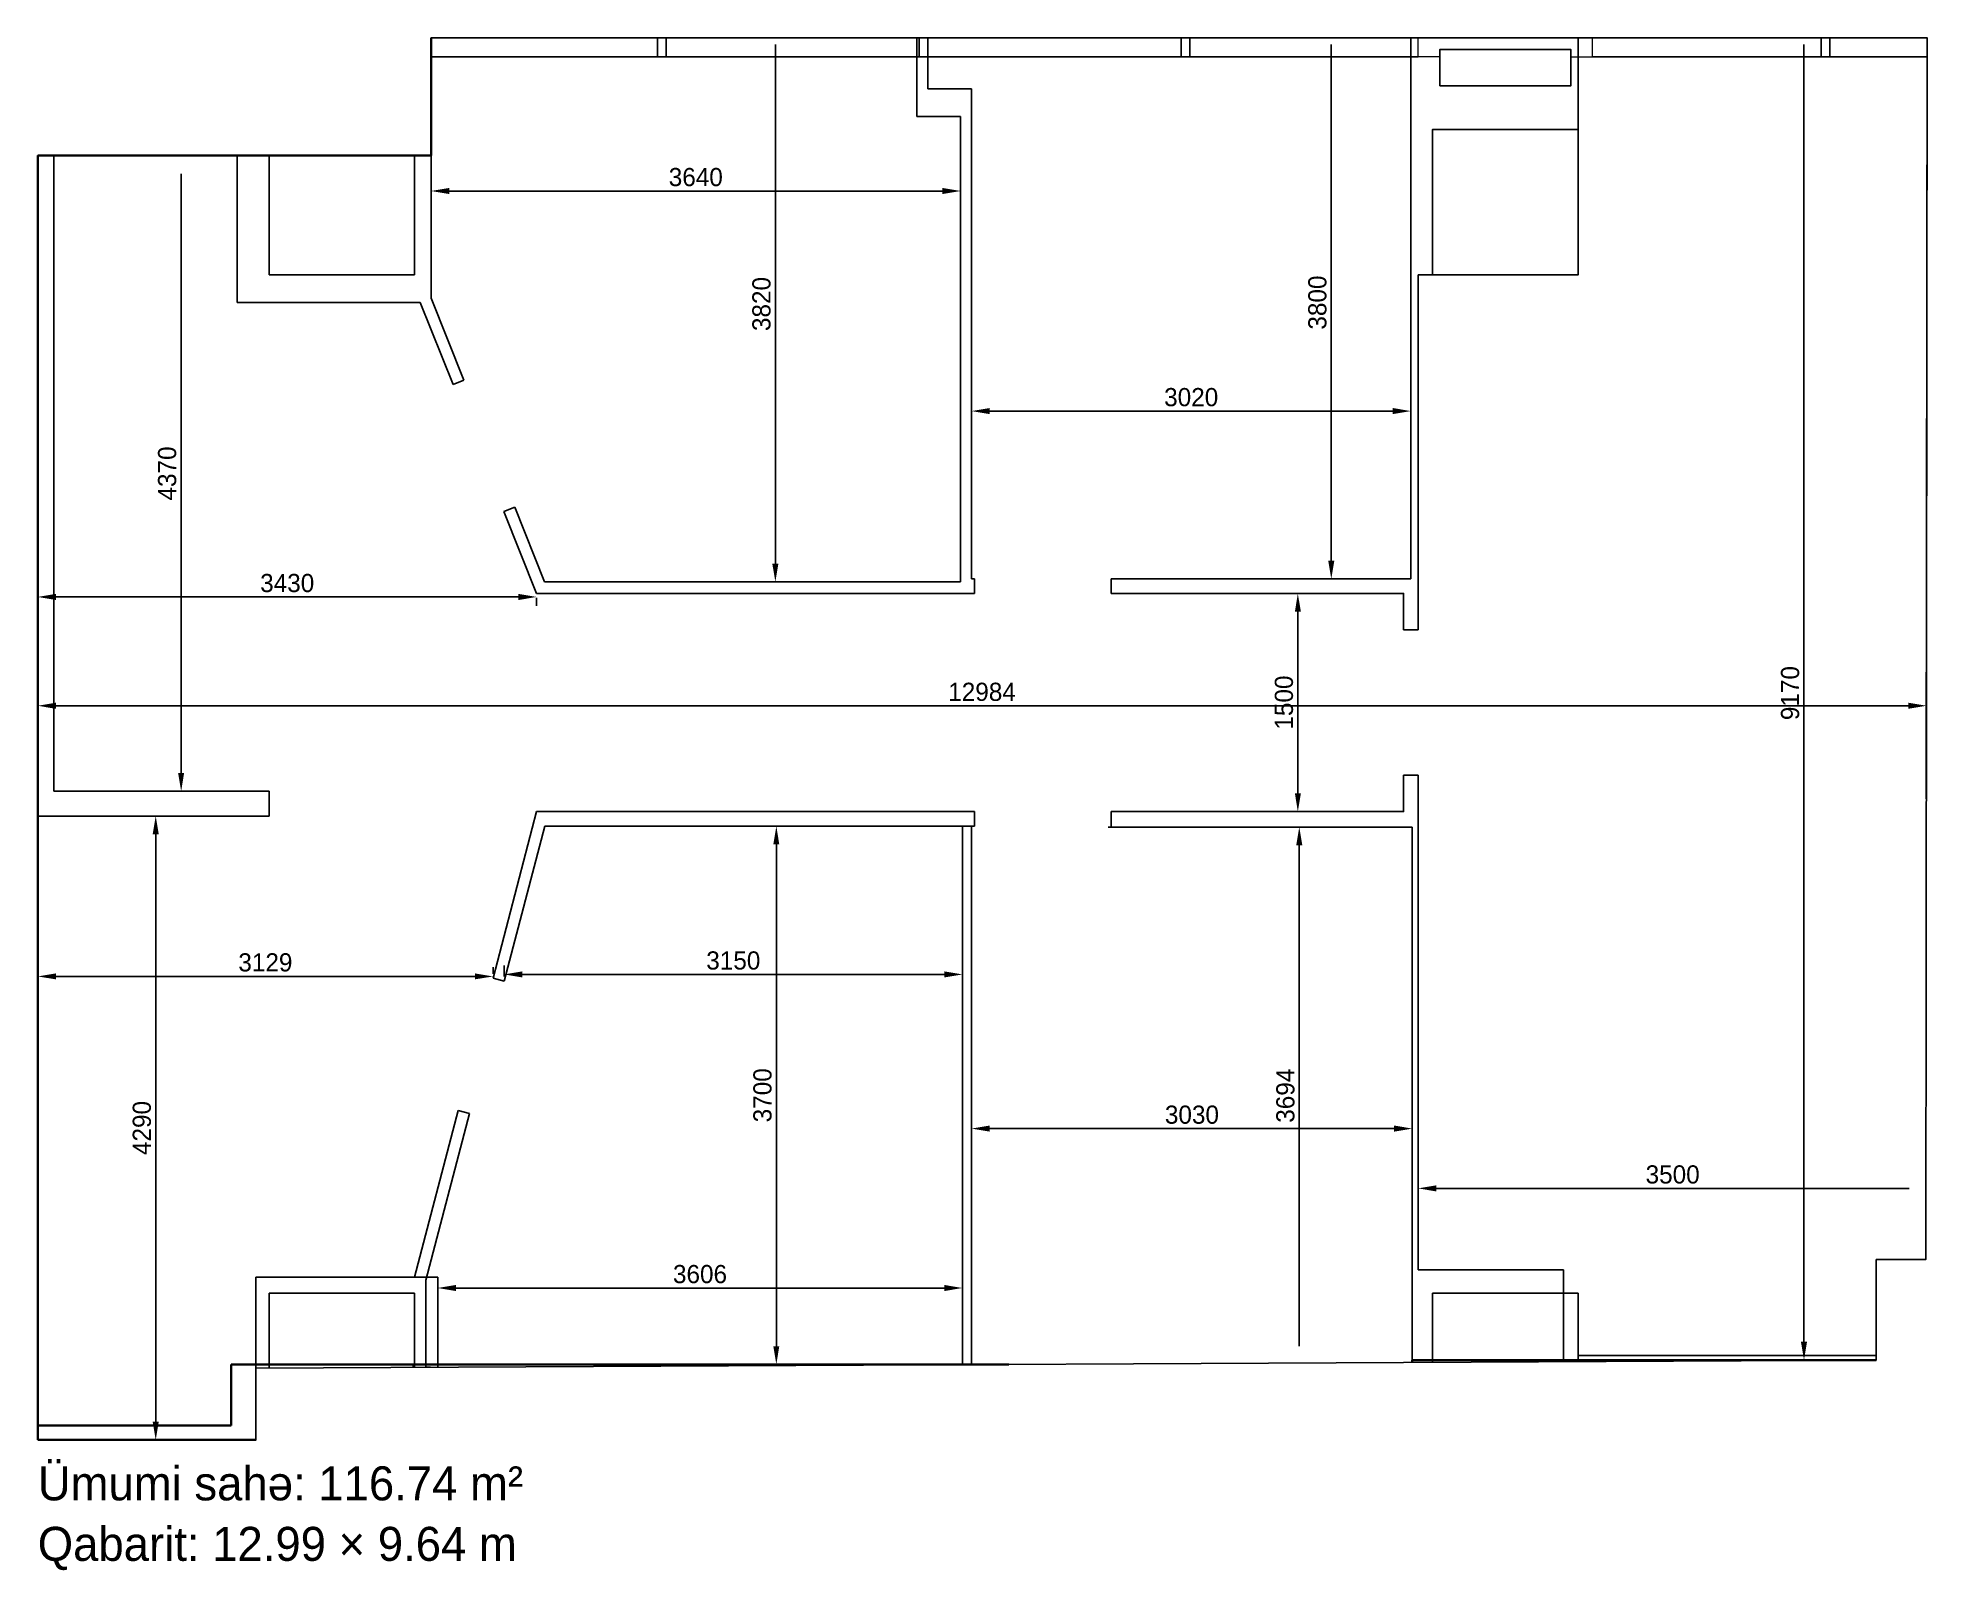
# Model space of a CAD drawing. Header units: millimetres. Extents: x 1397525 to 1410515, y 81781 to 92316.
import ezdxf

# ---------------------------------------------------------------- set-up
doc = ezdxf.new("R2010")
doc.units = ezdxf.units.MM
for name, color, linetype in [('Divar-esas', 7, 'Continuous'), ('Divar-komek', 7, 'Continuous'), ('metal', 7, 'Continuous'), ('OFFICE_BOUNDARY', 3, 'Continuous'), ('plita 2', 7, 'Continuous'), ('sutun1', 7, 'Continuous')]:
    doc.layers.add(name, color=color, linetype=linetype)
doc.layers.add('obl. keramogranit', color=138, linetype='Continuous', lineweight=18, true_color=0x005252)

msp = doc.modelspace()

# ---------------------------------------------------------------- linework, layer by layer
for p, q in [((1400229, 91506), (1400229, 92316)), ((1403569, 92316), (1403569, 91776)), ((1403645, 92316), (1403645, 91966)), ((1406965, 88596), (1406965, 92316)), ((1408115, 90686), (1408115, 92316)), ((1410509, 87085), (1410515, 92316)), ((1403645, 91966), (1403945, 91966)), ((1403945, 91966), (1403945, 88596)), ((1403569, 91776), (1403869, 91776)), ((1403869, 91776), (1403869, 88576)), ((1397525, 85486), (1397525, 91506)), ((1397525, 91506), (1398895, 91506)), ((1398895, 91506), (1398895, 90496)), ((1400229, 90526), (1400229, 91506)), ((1407015, 88246), (1407015, 90686)), ((1407015, 90686), (1408115, 90686)), ((1398895, 90496), (1400155, 90496)), ((1404905, 88596), (1406965, 88596)), ((1407015, 87246), (1407015, 83846)), ((1401012, 86896), (1403882, 86896)), ((1403882, 86896), (1403882, 83195)), ((1403945, 86890), (1403945, 83195)), ((1406975, 86890), (1404885, 86890)), ((1406975, 83210), (1406975, 86890)), ((1397525, 82676), (1397525, 84426)), ((1410165, 83916), (1410505, 83916)), ((1400115, 83796), (1399025, 83796)), ((1399025, 83796), (1399025, 83170)), ((1399025, 83796), (1400275, 83796)), ((1399025, 83170), (1399025, 83796)), ((1400275, 83796), (1400275, 83177)), ((1407015, 83846), (1408015, 83846)), ((1408015, 83846), (1408015, 83226)), ((1399025, 82676), (1399025, 83170)), ((1400105, 83176), (1400105, 83196)), ((1400105, 83196), (1404201, 83196)), ((1400224, 83176), (1400193, 83176)), ((1408015, 83226), (1410165, 83226)), ((1408115, 83216), (1408115, 83256)), ((1408115, 83256), (1410165, 83256)), ((1397525, 82676), (1398645, 82676)), ((1399025, 82676), (1397525, 82676))]:
    msp.add_line(p, q)
at = {"color": 1, "lineweight": 30}
for p, q in [((1400229, 91506), (1400229, 92316)), ((1397525, 82676), (1397525, 91506)), ((1397525, 91506), (1400229, 91506)), ((1398855, 82776), (1398855, 83196)), ((1398855, 83196), (1404201, 83196)), ((1410165, 83226), (1406975, 83226)), ((1406975, 83226), (1406975, 83210)), ((1397525, 82776), (1398855, 82776)), ((1399025, 82676), (1397525, 82676))]:
    msp.add_line(p, q, dxfattribs=at)
at = {"color": 18, "true_color": 0x000000}
for p, q in [((1400229, 91506), (1400229, 92316)), ((1400229, 92316), (1410515, 92316)), ((1410515, 92316), (1410505, 83916)), ((1397525, 82676), (1397525, 91506)), ((1397525, 91506), (1400229, 91506)), ((1410505, 83916), (1410165, 83916)), ((1410165, 83916), (1410165, 83226)), ((1410165, 83226), (1399025, 83170)), ((1399025, 83170), (1399025, 82676)), ((1400105, 83176), (1400105, 83196)), ((1400105, 83196), (1404201, 83196)), ((1397525, 82676), (1399025, 82676)), ((1399025, 82676), (1397525, 82676))]:
    msp.add_line(p, q, dxfattribs=at)
at = {"color": 0, "lineweight": -2, "transparency": 16777216}
for p, q in [((1402596, 92271), (1402596, 88701)), ((1406418, 88721), (1406418, 92271)), ((1409668, 83351), (1409668, 92271)), ((1398511, 87261), (1398511, 91381)), ((1400229, 90912), (1400229, 91326)), ((1403869, 90912), (1403869, 91326)), ((1400354, 91263), (1403744, 91263)), ((1403945, 90047), (1403945, 89687)), ((1406965, 90047), (1406965, 89687)), ((1406840, 89750), (1404070, 89750)), ((1406597, 88596), (1406355, 88596)), ((1397525, 88465), (1397525, 88410)), ((1400830, 88472), (1397650, 88472)), ((1400955, 88465), (1400955, 88410)), ((1402621, 88576), (1402659, 88576)), ((1406135, 88496), (1406251, 88496)), ((1406188, 88371), (1406188, 87121)), ((1397525, 87705), (1397525, 87786)), ((1410385, 87724), (1397650, 87724)), ((1410510, 87705), (1410510, 87786)), ((1398539, 87136), (1398448, 87136)), ((1398306, 86966), (1398398, 86966)), ((1406135, 86996), (1406251, 86996)), ((1398336, 82801), (1398336, 86841)), ((1402264, 86896), (1402665, 86896)), ((1405647, 86890), (1406261, 86890)), ((1402603, 86771), (1402603, 83321)), ((1406198, 86765), (1406198, 83321)), ((1397525, 85882), (1397525, 85926)), ((1400655, 85882), (1400655, 85926)), ((1400732, 85862), (1400732, 85939)), ((1400857, 85877), (1403757, 85877)), ((1403882, 85862), (1403882, 85939)), ((1400530, 85863), (1397650, 85863)), ((1403945, 84722), (1403945, 84879)), ((1406975, 84722), (1406975, 84879)), ((1404070, 84817), (1406850, 84817)), ((1407015, 84341), (1407015, 84469)), ((1407140, 84406), (1410390, 84406)), ((1400275, 83660), (1400275, 83783)), ((1400400, 83721), (1403757, 83721)), ((1403882, 83580), (1403882, 83783)), ((1402264, 83196), (1402665, 83196)), ((1408806, 83226), (1409385, 83226)), ((1409417, 83226), (1409730, 83226)), ((1398306, 82676), (1398398, 82676))]:
    msp.add_line(p, q, dxfattribs=at)
for points in [[(1400155, 90496), (1400381, 89933)], [(1400229, 90526), (1400455, 89962)], [(1400381, 89933), (1400455, 89962)], [(1400730, 89060), (1400804, 89090)], [(1400730, 89060), (1400955, 88496), (1403965, 88496), (1403965, 88596)], [(1400804, 89090), (1401009, 88576), (1403869, 88576)], [(1403965, 88596), (1403945, 88596)], [(1404905, 88596), (1404905, 88496), (1406915, 88496), (1406915, 88246), (1407015, 88246)], [(1407015, 87246), (1406915, 87246), (1406915, 86996), (1404905, 86996), (1404905, 86896)], [(1400655, 85851), (1400955, 86996)], [(1403965, 86896), (1403965, 86996), (1400955, 86996)], [(1400732, 85831), (1401012, 86896)], [(1403965, 86896), (1401012, 86896)], [(1400655, 85851), (1400732, 85831)], [(1400115, 83796), (1400416, 84942)], [(1400193, 83776), (1400493, 84921)], [(1400416, 84942), (1400493, 84921)], [(1400193, 83776), (1400193, 83176)]]:
    msp.add_lwpolyline(points)
at = {"color": 0, "transparency": 16777216}
for points in [[(1400354, 91284), (1400354, 91242), (1400229, 91263)], [(1403744, 91284), (1403744, 91242), (1403869, 91263)], [(1404070, 89771), (1404070, 89729), (1403945, 89750)], [(1406840, 89771), (1406840, 89729), (1406965, 89750)], [(1406397, 88721), (1406439, 88721), (1406418, 88596)], [(1402575, 88701), (1402617, 88701), (1402596, 88576)], [(1397650, 88493), (1397650, 88451), (1397525, 88472)], [(1400830, 88493), (1400830, 88451), (1400955, 88472)], [(1406168, 88371), (1406209, 88371), (1406188, 88496)], [(1397650, 87745), (1397650, 87703), (1397525, 87724)], [(1410385, 87745), (1410385, 87703), (1410510, 87724)], [(1398490, 87261), (1398531, 87261), (1398511, 87136)], [(1406168, 87121), (1406209, 87121), (1406188, 86996)], [(1398315, 86841), (1398357, 86841), (1398336, 86966)], [(1402582, 86771), (1402623, 86771), (1402603, 86896)], [(1406177, 86765), (1406219, 86765), (1406198, 86890)], [(1397650, 85884), (1397650, 85843), (1397525, 85863)], [(1400530, 85884), (1400530, 85843), (1400655, 85863)], [(1400857, 85898), (1400857, 85856), (1400732, 85877)], [(1403757, 85898), (1403757, 85856), (1403882, 85877)], [(1404070, 84838), (1404070, 84796), (1403945, 84817)], [(1406850, 84838), (1406850, 84796), (1406975, 84817)], [(1407140, 84427), (1407140, 84385), (1407015, 84406)], [(1400400, 83742), (1400400, 83700), (1400275, 83721)], [(1403757, 83742), (1403757, 83700), (1403882, 83721)], [(1402582, 83321), (1402623, 83321), (1402603, 83196)], [(1409647, 83351), (1409689, 83351), (1409668, 83226)], [(1398315, 82801), (1398357, 82801), (1398336, 82676)]]:
    msp.add_solid(points, dxfattribs=at)
at = {"layer": 'Divar-esas'}
for p, q in [((1397635, 91506), (1397635, 87136)), ((1399115, 87136), (1397635, 87136)), ((1399115, 86966), (1399115, 87136)), ((1397525, 86966), (1399115, 86966))]:
    msp.add_line(p, q, dxfattribs=at)
at = {"layer": 'Divar-komek'}
msp.add_line((1404384, 92186), (1407015, 92186), dxfattribs=at)
at = {"layer": 'metal'}
for p, q in [((1401785, 92316), (1401785, 92186)), ((1401845, 92186), (1401845, 92316)), ((1403585, 92316), (1403585, 92186)), ((1403645, 92186), (1403645, 92316)), ((1405385, 92316), (1405385, 92186)), ((1405445, 92186), (1405445, 92316)), ((1409785, 92186), (1409785, 92316)), ((1409845, 92316), (1409845, 92186)), ((1401785, 92186), (1401845, 92186)), ((1403585, 92186), (1403645, 92186)), ((1405385, 92186), (1405445, 92186)), ((1409845, 92186), (1409785, 92186))]:
    msp.add_line(p, q, dxfattribs=at)
at = {"layer": 'obl. keramogranit'}
for p, q in [((1407015, 92186), (1407015, 92316)), ((1408215, 92186), (1408215, 92316)), ((1407165, 92186), (1407015, 92186)), ((1408065, 92186), (1408215, 92186))]:
    msp.add_line(p, q, dxfattribs=at)
at = {"layer": 'OFFICE_BOUNDARY'}
msp.add_lwpolyline([(1397525, 82676), (1397525, 91506), (1400229, 91506), (1400229, 92316), (1410515, 92316), (1410505, 83916), (1410165, 83916), (1410165, 83226), (1399025, 83170), (1399025, 82676), (1397525, 82676)], close=True, dxfattribs=at)
at = {"layer": 'plita 2'}
for p, q in [((1400229, 92186), (1407015, 92186)), ((1408215, 92186), (1410515, 92186))]:
    msp.add_line(p, q, dxfattribs=at)
at = {"layer": 'sutun1'}
for p, q in [((1399115, 91506), (1399115, 90686)), ((1400115, 90686), (1400115, 91506)), ((1399115, 90686), (1400115, 90686)), ((1400115, 83686), (1399115, 83686)), ((1399115, 83686), (1399115, 83171)), ((1400115, 83176), (1400115, 83686)), ((1408115, 83686), (1407115, 83686)), ((1407115, 83686), (1407115, 83211)), ((1408115, 83216), (1408115, 83686))]:
    msp.add_line(p, q, dxfattribs=at)
for points in [[(1407165, 91986), (1408065, 91986), (1408065, 92236), (1407165, 92236)], [(1407115, 90686), (1408115, 90686), (1408115, 91686), (1407115, 91686)]]:
    msp.add_lwpolyline(points, close=True, dxfattribs=at)

# ---------------------------------------------------------------- texts
for s, p in [('Ümumi sahə: 116.74 m²', (1397525, 82261)), ('Qabarit: 12.99 × 9.64 m', (1397525, 81845))]:
    msp.add_text(s, height=233.82).set_placement(p)
at = {"color": 0, "transparency": 16777216, "char_height": 125, "attachment_point": 5}
for s, insert in [('3640', (1402049, 91358)), ('3020', (1405455, 89845)), ('3430', (1399240, 88567)), ('12984', (1404017, 87819)), ('3129', (1399090, 85959)), ('3150', (1402307, 85972)), ('3030', (1405460, 84912)), ('3500', (1408765, 84501)), ('3606', (1402078, 83816))]:
    msp.add_mtext(s, dxfattribs=dict(at, insert=insert))
at = {"color": 0, "transparency": 16777216, "char_height": 125, "attachment_point": 5, "rotation": 90}
for s, insert in [('3800', (1406323, 90496)), ('3820', (1402501, 90486)), ('4370', (1398415, 89321)), ('9170', (1409573, 87811)), ('1500', (1406093, 87746)), ('3700', (1402508, 85046)), ('3694', (1406103, 85043)), ('4290', (1398241, 84821))]:
    msp.add_mtext(s, dxfattribs=dict(at, insert=insert))

doc.saveas('drawing.dxf')
